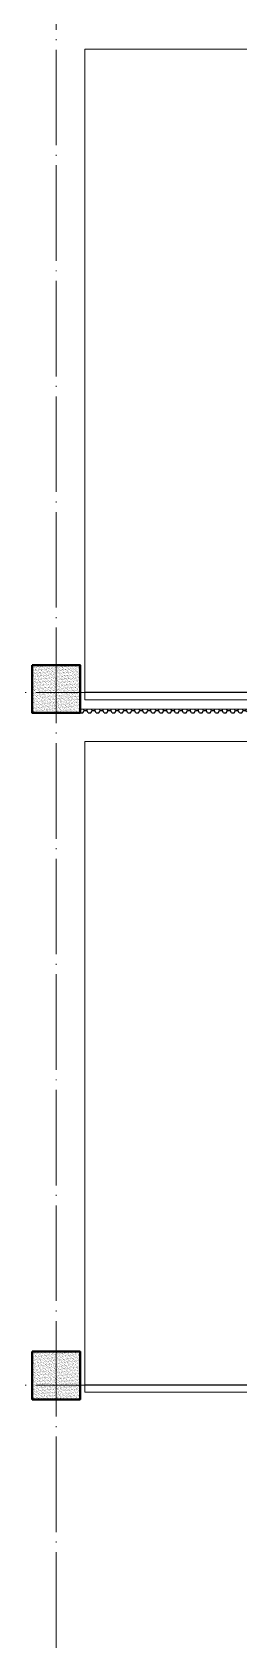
# Model space of a CAD drawing. Extents: x -518115 to 389031, y -231062 to 1628073.
# Drawn here: x 183643 to 184542, y -217505 to -210740 of the extents above; entities that cross this region are included whole.
import ezdxf

# ---------------------------------------------------------------- set-up
doc = ezdxf.new("R2010")
doc.units = 0
doc.header["$LTSCALE"] = 1000
doc.header["$MEASUREMENT"] = 0
doc.linetypes.add('DOTE', pattern=[2.42, 2, -0.2, 0.02, -0.2])
for name, color, linetype, lineweight in [('DOTE', 19, 'DOTE', 9), ('PUB_HATCH', 8, 'Continuous', 9), ('WALL', 9, 'Continuous', 40), ('内粉刷', 37, 'Continuous', 9)]:
    doc.layers.add(name, color=color, linetype=linetype, lineweight=lineweight)
doc.layers.add('看线', color=251, linetype='Continuous')
doc.layers.add('立面-看线', color=251, linetype='Continuous')

msp = doc.modelspace()

# ---------------------------------------------------------------- hatches: boundary and pattern name
at = {"layer": '立面-看线'}
h = msp.add_hatch(dxfattribs=at)
h.set_pattern_fill('碎沙', color=256, scale=4)
h.set_pattern_definition([(37.5, (-617409.908, -598951.9894), (-0.32000626, 9.78826475), [0, -7.7216, 0, -8.636, 0, -8.255]), (7.5, (-617409.908, -598951.99), (8.99046566, 14.33650201), [0, -4.1656, 0, -6.9596, 0, -2.667]), (327.5, (-617416.156, -598951.9894), (15.819847405, 0.02874369), [0, -2.54, 0, -9.144, 0, -11.938]), (317.5, (-617416.156, -598951.99), (15.27112905, 4.45858647), [0, -1.27, 0, -5.9944, 0, -6.858])])
h.paths.add_polyline_path([(183643.3, -213590), (183843.3, -213590), (183843.3, -213390), (183643.3, -213390)])
h = msp.add_hatch(dxfattribs=at)
h.set_pattern_fill('HONEY', color=256, scale=7)
h.set_pattern_definition([(0, (-617505.937, -598951.989), (16.66875, 9.623705), [11.1125, -22.225]), (120, (-617505.937, -598951.989), (-16.66874801, 9.62370845), [11.1125, -22.225]), (60, (-617505.937, -598951.989), (1.99e-06, 19.24741345), [-22.225, 11.1125])])
h.paths.add_polyline_path([(184541.9, -213575), (183843.3, -213575), (183843.3, -213590), (184541.9, -213590)])
h = msp.add_hatch(dxfattribs=at)
h.set_pattern_fill('碎沙', color=256, scale=4)
h.set_pattern_definition([(37.5, (-617409.908, -601826.9894), (-0.32000626, 9.78826475), [0, -7.7216, 0, -8.636, 0, -8.255]), (7.5, (-617409.908, -601826.99), (8.99046566, 14.33650201), [0, -4.1656, 0, -6.9596, 0, -2.667]), (327.5, (-617416.156, -601826.9894), (15.819847405, 0.02874369), [0, -2.54, 0, -9.144, 0, -11.938]), (317.5, (-617416.156, -601826.99), (15.27112905, 4.45858647), [0, -1.27, 0, -5.9944, 0, -6.858])])
h.paths.add_polyline_path([(183643.3, -216465), (183843.3, -216465), (183843.3, -216265), (183643.3, -216265)])

# ---------------------------------------------------------------- linework, layer by layer
at = {"layer": 'DOTE', "linetype": 'DOTE', "ltscale": 0.2}
for p, q in [((183743.3, -217505), (183743.3, -197905)), ((184541.9, -213505), (180773.1, -213505)), ((184541.9, -216405), (180773.1, -216405))]:
    msp.add_line(p, q, dxfattribs=at)
at = {"layer": 'PUB_HATCH', "color": 215, "true_color": 0xa953a0}
msp.add_line((183843.3, -213575), (184541.9, -213575), dxfattribs=at)
at = {"layer": 'WALL'}
for points in [[(183643.3, -213390), (183843.3, -213390), (183843.3, -213590), (183643.3, -213590)], [(183643.3, -216265), (183843.3, -216265), (183843.3, -216465), (183643.3, -216465)]]:
    msp.add_lwpolyline(points, close=True, dxfattribs=at)
at = {"layer": '内粉刷'}
for p, q in [((183863.3, -213535), (183863.3, -210810)), ((183863.3, -216435), (183863.3, -213710))]:
    msp.add_line(p, q, dxfattribs=at)
for points in [[(184541.9, -210810), (183863.3, -210810)], [(184541.9, -213535), (183863.3, -213535)], [(184541.9, -213710), (183863.3, -213710)], [(184541.9, -216435), (183863.3, -216435)]]:
    msp.add_lwpolyline(points, dxfattribs=at)
at = {"layer": '看线', "color": 32}
for points in [[(184541.9, -213505), (183863.3, -213505)], [(184541.9, -216405), (183863.3, -216405)]]:
    msp.add_lwpolyline(points, dxfattribs=at)

doc.saveas('drawing.dxf')
